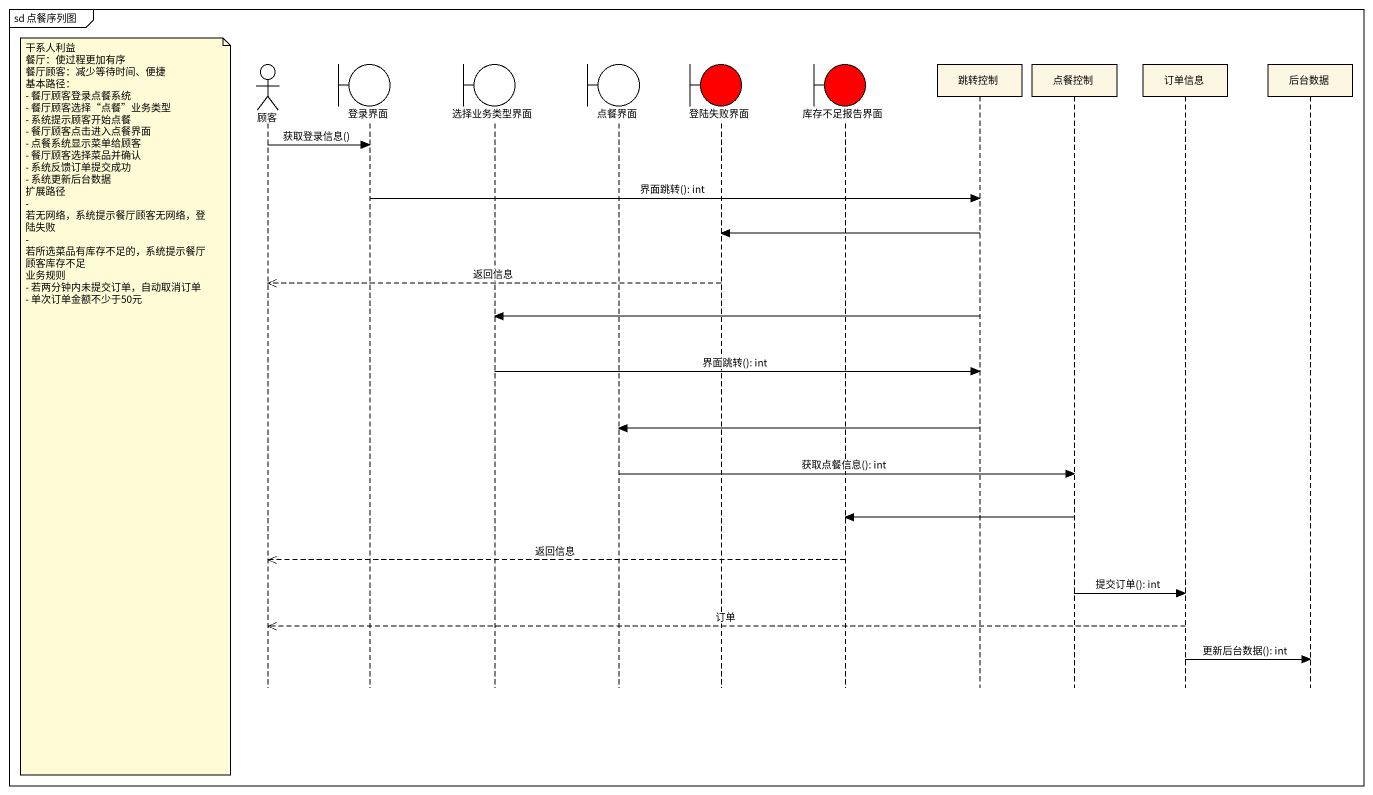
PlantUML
@startuml
mainframe sd 点餐序列图
hide footbox
actor 顾客
boundary 登录界面
boundary 选择业务类型界面
boundary 点餐界面
boundary 登陆失败界面 #FF0000
boundary 库存不足报告界面 #FF0000
participant 跳转控制
participant 点餐控制
participant 订单信息
participant 后台数据

顾客 -> 登录界面 : 获取登录信息()
登录界面 -> 跳转控制 : 界面跳转(): int
跳转控制 -> 登陆失败界面
登陆失败界面 -->> 顾客 : 返回信息
跳转控制 -> 选择业务类型界面
选择业务类型界面 -> 跳转控制 : 界面跳转(): int
note left of 顾客
  干系人利益
  餐厅：使过程更加有序
  餐厅顾客：减少等待时间、便捷
  基本路径：
  - 餐厅顾客登录点餐系统
  - 餐厅顾客选择“点餐”业务类型
  - 系统提示顾客开始点餐
  - 餐厅顾客点击进入点餐界面
  - 点餐系统显示菜单给顾客
  - 餐厅顾客选择菜品并确认
  - 系统反馈订单提交成功
  - 系统更新后台数据
  扩展路径
  - 若无网络，系统提示餐厅顾客无网络，登陆失败
  - 若所选菜品有库存不足的，系统提示餐厅顾客库存不足
  业务规则
  - 若两分钟内未提交订单，自动取消订单
  - 单次订单金额不少于50元
end note
跳转控制 -> 点餐界面
点餐界面 -> 点餐控制 : 获取点餐信息(): int
点餐控制 -> 库存不足报告界面
库存不足报告界面 -->> 顾客 : 返回信息
点餐控制 -> 订单信息 : 提交订单(): int
订单信息 -->> 顾客 : 订单
订单信息 -> 后台数据 : 更新后台数据(): int
@enduml
